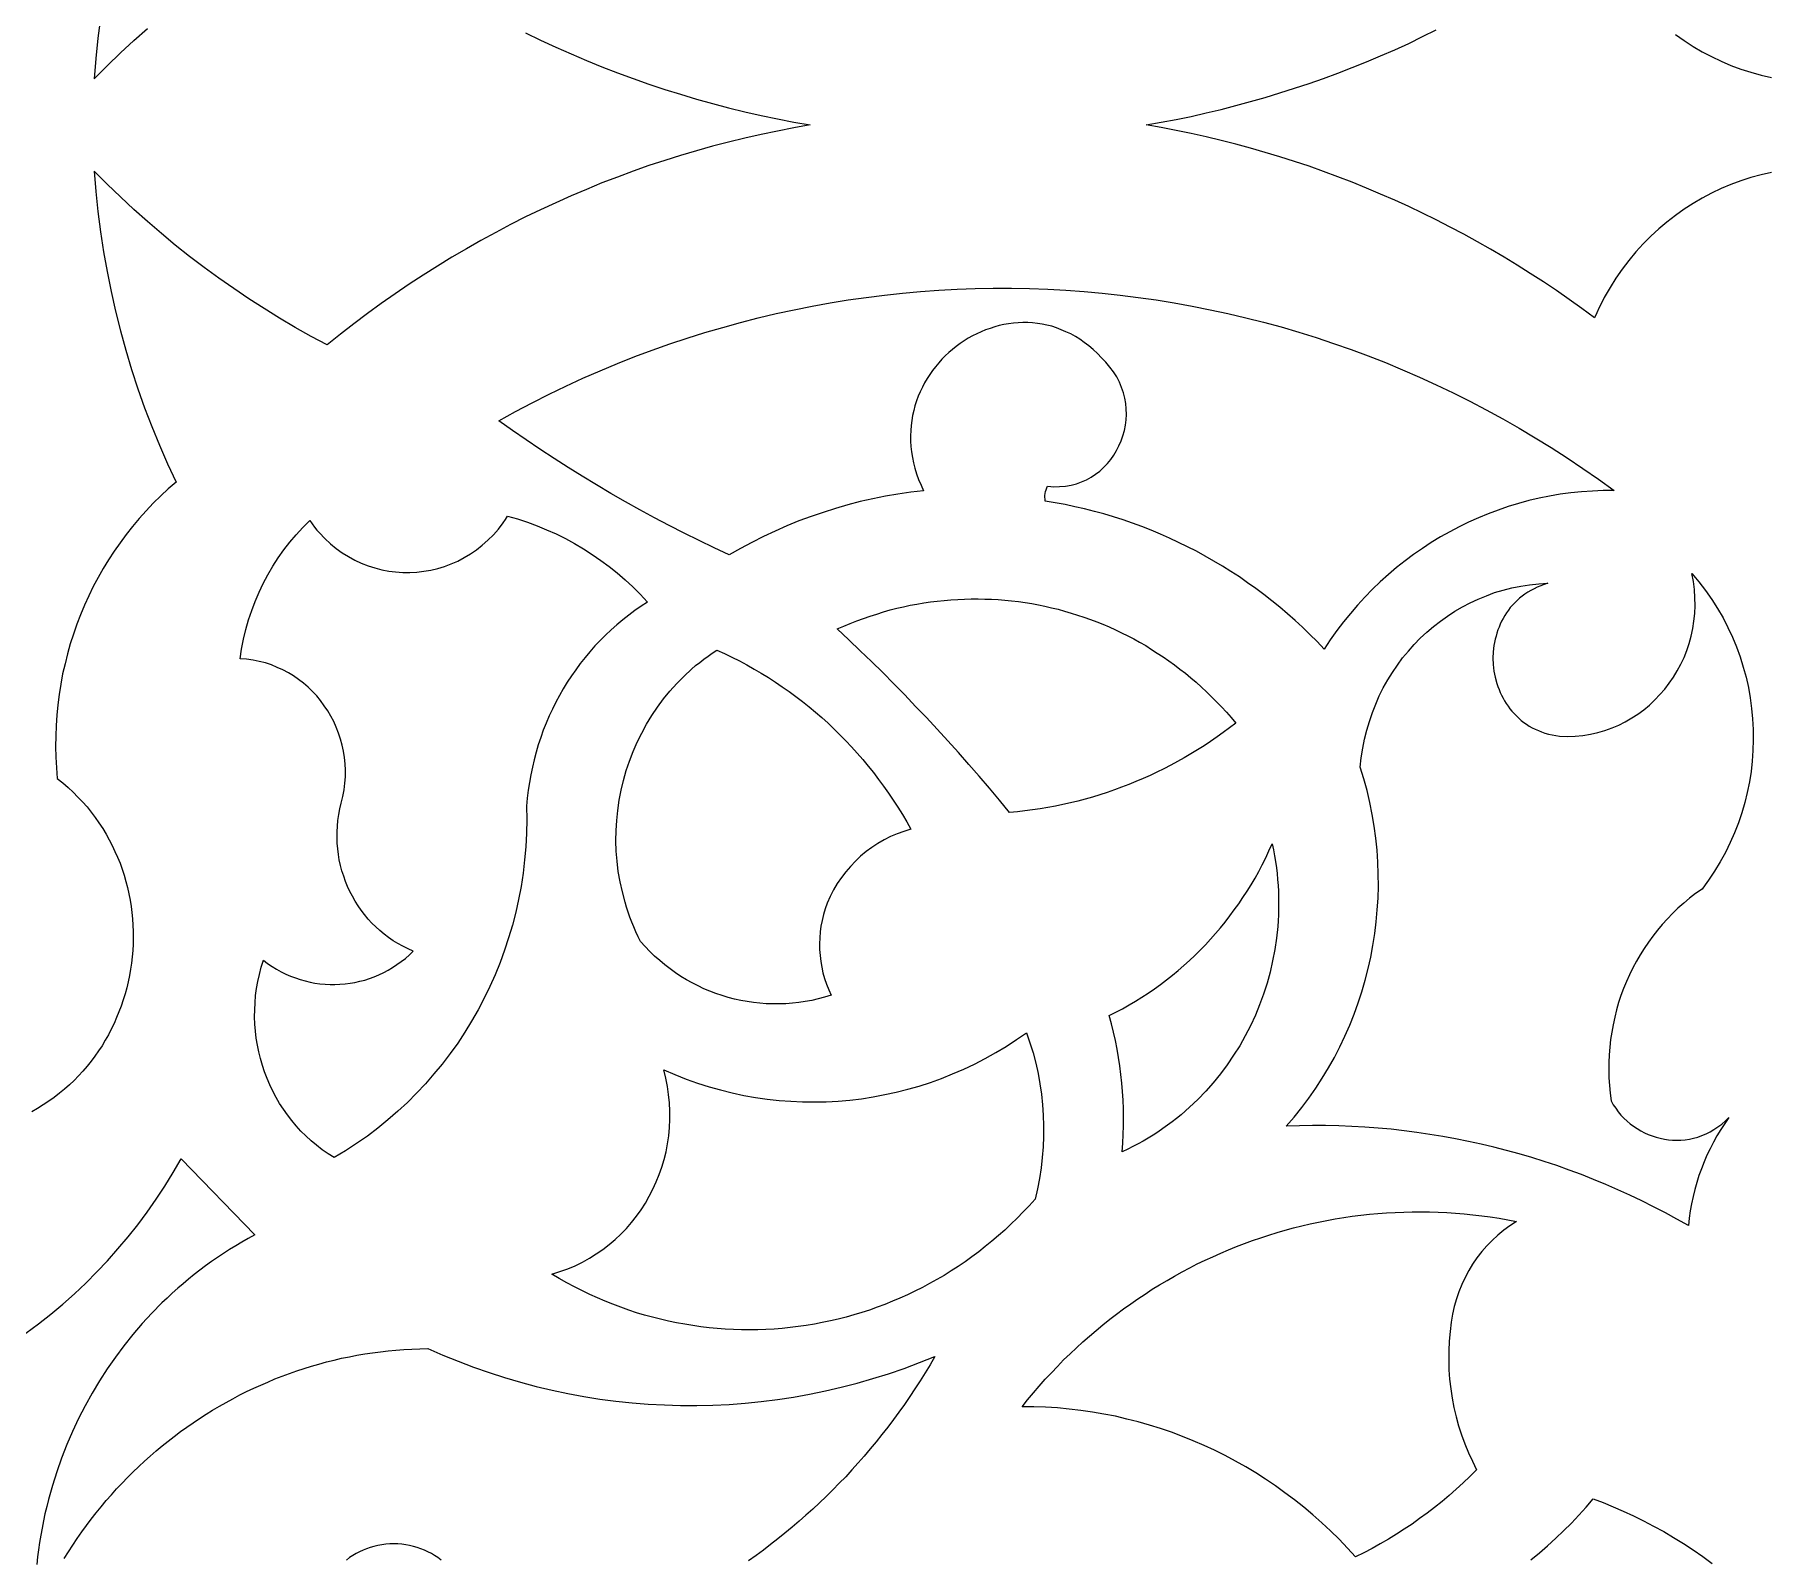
# Model space of a CAD drawing. Extents: x 1908 to 2928, y -299 to 721.
# Drawn here: x 2306.1 to 2408.9, y 126.2 to 216.8 of the extents above; entities that cross this region are included whole.
import ezdxf

# ---------------------------------------------------------------- set-up
doc = ezdxf.new("R2010")
doc.units = 0
doc.layers.add('BITMAP_LAYER', color=18, linetype='CONTINUOUS')

msp = doc.modelspace()

# ---------------------------------------------------------------- linework, layer by layer
at = {"layer": 'BITMAP_LAYER'}
for points in [[(2310, 217.77), (2309.85, 216.57), (2309.73, 215.37), (2309.63, 214.17), (2310.4, 214.94), (2311.18, 215.7), (2311.98, 216.44), (2312.79, 217.16)], [(2409.36, 208.6), (2408.74, 208.46), (2408.13, 208.29), (2407.54, 208.1), (2406.95, 207.88), (2406.37, 207.64), (2405.8, 207.37), (2405.24, 207.07), (2404.7, 206.75), (2404.16, 206.41), (2403.65, 206.04), (2403.14, 205.65), (2402.66, 205.24), (2402.19, 204.8), (2401.73, 204.35), (2401.3, 203.87), (2400.88, 203.37), (2400.49, 202.85), (2400.11, 202.31), (2399.76, 201.75), (2399.42, 201.17), (2399.27, 200.87), (2399.11, 200.57), (2398.97, 200.26), (2398.83, 199.95), (2398.08, 200.5), (2397.33, 201.04), (2396.57, 201.57), (2395.8, 202.09), (2395.02, 202.59), (2394.24, 203.08), (2393.46, 203.56), (2392.66, 204.03), (2391.87, 204.48), (2391.06, 204.92), (2390.25, 205.35), (2389.43, 205.77), (2388.61, 206.18), (2387.79, 206.57), (2386.96, 206.95), (2386.12, 207.31), (2385.28, 207.67), (2384.43, 208.01), (2383.58, 208.34), (2382.73, 208.65), (2381.87, 208.96), (2381, 209.25), (2380.13, 209.52), (2379.26, 209.79), (2378.39, 210.04), (2377.51, 210.27), (2376.63, 210.5), (2375.74, 210.71), (2374.85, 210.91), (2373.96, 211.09), (2373.07, 211.26), (2372.17, 211.42), (2373.07, 211.58), (2373.96, 211.75), (2374.85, 211.93), (2375.74, 212.13), (2376.63, 212.34), (2377.51, 212.57), (2378.39, 212.81), (2379.26, 213.06), (2380.13, 213.32), (2381, 213.6), (2381.87, 213.89), (2382.73, 214.19), (2383.58, 214.5), (2384.43, 214.83), (2385.28, 215.17), (2386.12, 215.53), (2386.96, 215.89), (2387.79, 216.27), (2388.61, 216.67), (2389.43, 217.07)], [(2335.27, 216.9), (2336.17, 216.46), (2337.07, 216.04), (2337.98, 215.64), (2338.9, 215.25), (2339.81, 214.88), (2340.74, 214.52), (2341.67, 214.18), (2342.61, 213.85), (2343.55, 213.53), (2344.49, 213.24), (2345.44, 212.96), (2346.4, 212.69), (2347.35, 212.44), (2348.32, 212.2), (2349.28, 211.98), (2350.25, 211.78), (2351.23, 211.59), (2352.2, 211.42), (2351.23, 211.25), (2350.25, 211.06), (2349.28, 210.86), (2348.32, 210.64), (2347.35, 210.4), (2346.4, 210.15), (2345.44, 209.89), (2344.49, 209.61), (2343.55, 209.31), (2342.61, 209), (2341.67, 208.67), (2340.74, 208.32), (2339.81, 207.97), (2338.9, 207.59), (2337.98, 207.2), (2337.07, 206.8), (2336.17, 206.38), (2335.27, 205.95), (2334.38, 205.5), (2333.5, 205.03), (2332.62, 204.56), (2331.76, 204.06), (2330.89, 203.56), (2330.04, 203.03), (2329.19, 202.5), (2328.35, 201.95), (2327.52, 201.38), (2326.69, 200.8), (2325.88, 200.21), (2325.07, 199.6), (2324.27, 198.98), (2323.48, 198.34), (2322.52, 198.85), (2321.58, 199.38), (2320.65, 199.93), (2319.73, 200.5), (2318.82, 201.08), (2317.92, 201.69), (2317.04, 202.31), (2316.16, 202.95), (2315.3, 203.6), (2314.45, 204.28), (2313.62, 204.97), (2312.79, 205.68), (2311.98, 206.4), (2311.18, 207.14), (2310.4, 207.9), (2309.63, 208.68), (2309.73, 207.47), (2309.85, 206.27), (2310, 205.07), (2310.18, 203.88), (2310.39, 202.7), (2310.63, 201.52), (2310.89, 200.35), (2311.18, 199.18), (2311.5, 198.03), (2311.85, 196.88), (2312.22, 195.74), (2312.62, 194.61), (2313.05, 193.49), (2313.51, 192.38), (2313.99, 191.28), (2314.5, 190.19), (2314.03, 189.79), (2313.58, 189.37), (2313.14, 188.93), (2312.71, 188.49), (2312.3, 188.03), (2311.91, 187.56), (2311.53, 187.08), (2311.16, 186.59), (2310.81, 186.09), (2310.48, 185.58), (2310.16, 185.05), (2309.86, 184.52), (2309.57, 183.98), (2309.3, 183.43), (2309.05, 182.88), (2308.81, 182.31), (2308.59, 181.74), (2308.39, 181.16), (2308.2, 180.58), (2308.04, 179.99), (2307.89, 179.39), (2307.75, 178.79), (2307.64, 178.18), (2307.54, 177.57), (2307.46, 176.96), (2307.4, 176.34), (2307.36, 175.72), (2307.34, 175.09), (2307.33, 174.47), (2307.35, 173.84), (2307.38, 173.21), (2307.43, 172.58), (2307.76, 172.31), (2308.07, 172.04), (2308.37, 171.76), (2308.66, 171.47), (2308.94, 171.18), (2309.2, 170.88), (2309.45, 170.57), (2309.69, 170.25), (2309.91, 169.93), (2310.13, 169.6), (2310.33, 169.27), (2310.52, 168.93), (2310.7, 168.59), (2310.86, 168.24), (2311.02, 167.89), (2311.16, 167.54), (2311.29, 167.18), (2311.41, 166.82), (2311.51, 166.45), (2311.61, 166.09), (2311.69, 165.72), (2311.76, 165.35), (2311.82, 164.97), (2311.87, 164.6), (2311.91, 164.23), (2311.93, 163.85), (2311.95, 163.47), (2311.95, 163.1), (2311.94, 162.72), (2311.92, 162.35), (2311.89, 161.97), (2311.84, 161.6), (2311.79, 161.23), (2311.72, 160.86), (2311.65, 160.49), (2311.56, 160.13), (2311.46, 159.77), (2311.35, 159.41), (2311.23, 159.05), (2311.1, 158.7), (2310.96, 158.36), (2310.81, 158.01), (2310.64, 157.68), (2310.47, 157.34), (2310.28, 157.02), (2310.09, 156.69), (2309.88, 156.38), (2309.67, 156.07), (2309.44, 155.77), (2309.2, 155.47), (2308.95, 155.18), (2308.7, 154.9), (2308.43, 154.63), (2308.15, 154.36), (2307.86, 154.11), (2307.56, 153.86), (2307.25, 153.62), (2306.93, 153.39), (2306.6, 153.17), (2306.26, 152.96), (2305.91, 152.76)], [(2403.65, 216.8), (2404.16, 216.43), (2404.7, 216.09), (2405.24, 215.77), (2405.8, 215.48), (2406.37, 215.21), (2406.95, 214.96), (2407.54, 214.74), (2408.13, 214.55), (2408.74, 214.38), (2409.36, 214.24)], [(2305.57, 139.61), (2306.32, 140.16), (2307.05, 140.74), (2307.76, 141.33), (2308.45, 141.94), (2309.13, 142.58), (2309.79, 143.24), (2310.42, 143.91), (2311.04, 144.61), (2311.64, 145.32), (2312.22, 146.05), (2312.78, 146.8), (2313.32, 147.57), (2313.83, 148.35), (2314.33, 149.15), (2314.8, 149.97), (2319.17, 145.44), (2318.79, 145.23), (2318.41, 145.02), (2318.04, 144.8), (2317.67, 144.57), (2317.31, 144.34), (2316.95, 144.1), (2316.6, 143.86), (2316.25, 143.61), (2315.91, 143.35), (2315.57, 143.09), (2315.24, 142.82), (2314.91, 142.54), (2314.59, 142.27), (2314.27, 141.98), (2313.96, 141.69), (2313.65, 141.4), (2313.06, 140.79), (2312.48, 140.17), (2311.93, 139.52), (2311.39, 138.86), (2310.89, 138.18), (2310.4, 137.48), (2309.94, 136.77), (2309.5, 136.04), (2309.09, 135.29), (2308.7, 134.54), (2308.33, 133.76), (2308, 132.98), (2307.68, 132.18), (2307.4, 131.37), (2307.14, 130.55), (2306.91, 129.72), (2306.8, 129.3), (2306.7, 128.87), (2306.61, 128.45), (2306.53, 128.02), (2306.45, 127.6), (2306.38, 127.17), (2306.31, 126.73), (2306.26, 126.3), (2306.21, 125.86)], [(2307.84, 126.2), (2308.1, 126.61), (2308.35, 127.01), (2308.62, 127.4), (2308.89, 127.79), (2309.17, 128.17), (2309.45, 128.55), (2309.74, 128.92), (2310.04, 129.29), (2310.34, 129.65), (2310.65, 130), (2310.96, 130.35), (2311.28, 130.69), (2311.6, 131.02), (2311.93, 131.35), (2312.27, 131.68), (2312.61, 131.99), (2312.95, 132.3), (2313.31, 132.6), (2313.66, 132.9), (2314.02, 133.19), (2314.39, 133.47), (2314.76, 133.75), (2315.13, 134.02), (2315.51, 134.28), (2315.89, 134.54), (2316.28, 134.79), (2316.67, 135.03), (2317.07, 135.27), (2317.47, 135.49), (2317.87, 135.71), (2318.28, 135.93), (2318.69, 136.13), (2319.11, 136.33), (2319.53, 136.52), (2319.95, 136.7), (2320.37, 136.88), (2320.8, 137.05), (2321.23, 137.21), (2321.67, 137.36), (2322.11, 137.5), (2322.55, 137.64), (2322.99, 137.77), (2323.44, 137.89), (2323.89, 138), (2324.34, 138.11), (2324.8, 138.2), (2325.25, 138.29), (2325.71, 138.37), (2326.17, 138.44), (2326.64, 138.5), (2327.1, 138.55), (2327.57, 138.6), (2328.04, 138.64), (2328.51, 138.66), (2328.98, 138.68), (2329.46, 138.69), (2330.36, 138.3), (2331.27, 137.93), (2332.18, 137.58), (2333.11, 137.26), (2334.03, 136.96), (2334.97, 136.69), (2335.91, 136.44), (2336.85, 136.22), (2337.79, 136.02), (2338.74, 135.84), (2339.7, 135.69), (2340.65, 135.57), (2341.61, 135.46), (2342.57, 135.39), (2343.53, 135.34), (2344.49, 135.31), (2345.45, 135.31), (2346.41, 135.33), (2347.38, 135.37), (2348.34, 135.44), (2349.29, 135.54), (2350.25, 135.66), (2351.21, 135.8), (2352.16, 135.97), (2353.11, 136.17), (2354.05, 136.39), (2354.99, 136.63), (2355.93, 136.9), (2356.86, 137.19), (2357.79, 137.51), (2358.7, 137.85), (2359.62, 138.21), (2359.33, 137.73), (2359.04, 137.24), (2358.74, 136.77), (2358.43, 136.3), (2358.12, 135.83), (2357.8, 135.37), (2357.48, 134.91), (2357.15, 134.47), (2356.81, 134.02), (2356.47, 133.58), (2356.13, 133.15), (2355.77, 132.72), (2355.41, 132.3), (2355.05, 131.89), (2354.68, 131.48), (2354.31, 131.07), (2353.93, 130.68), (2353.54, 130.29), (2353.15, 129.9), (2352.75, 129.52), (2352.35, 129.15), (2351.95, 128.78), (2351.54, 128.42), (2351.12, 128.07), (2350.7, 127.72), (2350.28, 127.38), (2349.85, 127.04), (2349.42, 126.71), (2348.98, 126.39), (2348.54, 126.08)], [(2395.06, 126.14), (2395.56, 126.55), (2396.05, 126.97), (2396.53, 127.41), (2397, 127.85), (2397.46, 128.31), (2397.9, 128.78), (2398.34, 129.27), (2398.76, 129.76), (2399.36, 129.54), (2399.95, 129.29), (2400.55, 129.03), (2401.15, 128.75), (2401.76, 128.45), (2402.35, 128.14), (2402.95, 127.81), (2403.54, 127.46), (2404.13, 127.1), (2404.7, 126.72), (2405.27, 126.33), (2405.83, 125.92)], [(2330.25, 126.12), (2330.06, 126.26), (2329.87, 126.38), (2329.68, 126.5), (2329.47, 126.61), (2329.27, 126.7), (2329.05, 126.79), (2328.83, 126.87), (2328.61, 126.93), (2328.38, 126.99), (2328.15, 127.03), (2327.92, 127.06), (2327.68, 127.08), (2327.44, 127.09), (2327.2, 127.08), (2326.96, 127.06), (2326.72, 127.03), (2326.49, 126.99), (2326.26, 126.93), (2326.04, 126.87), (2325.82, 126.79), (2325.61, 126.7), (2325.4, 126.61), (2325.2, 126.5), (2325, 126.38), (2324.81, 126.26), (2324.63, 126.12)]]:
    msp.add_lwpolyline(points, dxfattribs=at)
for points in [[(2364.17, 201.71), (2365.25, 201.69), (2366.33, 201.65), (2367.41, 201.59), (2368.49, 201.52), (2369.56, 201.42), (2370.64, 201.31), (2371.71, 201.17), (2372.78, 201.02), (2373.85, 200.85), (2374.92, 200.65), (2375.98, 200.44), (2377.04, 200.21), (2378.1, 199.96), (2379.15, 199.69), (2380.2, 199.41), (2381.25, 199.1), (2382.29, 198.78), (2383.32, 198.43), (2384.36, 198.07), (2385.38, 197.69), (2386.4, 197.29), (2387.42, 196.87), (2388.43, 196.43), (2389.43, 195.97), (2390.43, 195.49), (2391.42, 195), (2392.4, 194.48), (2393.38, 193.95), (2394.35, 193.4), (2395.31, 192.83), (2396.26, 192.24), (2397.21, 191.63), (2398.15, 191), (2399.08, 190.36), (2400, 189.69), (2399.35, 189.69), (2398.71, 189.66), (2398.06, 189.62), (2397.43, 189.55), (2396.8, 189.47), (2396.17, 189.36), (2395.54, 189.23), (2394.93, 189.09), (2394.31, 188.92), (2393.71, 188.74), (2393.11, 188.53), (2392.52, 188.31), (2391.93, 188.07), (2391.35, 187.81), (2390.79, 187.54), (2390.23, 187.24), (2389.67, 186.93), (2389.13, 186.6), (2388.6, 186.25), (2388.08, 185.89), (2387.57, 185.51), (2387.07, 185.11), (2386.58, 184.7), (2386.1, 184.27), (2385.63, 183.82), (2385.18, 183.36), (2384.74, 182.88), (2384.32, 182.39), (2383.91, 181.88), (2383.51, 181.36), (2383.12, 180.82), (2382.76, 180.27), (2382.34, 180.71), (2381.91, 181.14), (2381.47, 181.56), (2381.03, 181.97), (2380.58, 182.37), (2380.12, 182.76), (2379.65, 183.14), (2379.18, 183.51), (2378.7, 183.86), (2378.21, 184.21), (2377.72, 184.55), (2377.22, 184.88), (2376.72, 185.19), (2376.21, 185.5), (2375.69, 185.79), (2375.17, 186.08), (2374.64, 186.35), (2374.11, 186.61), (2373.57, 186.86), (2373.03, 187.1), (2372.48, 187.33), (2371.93, 187.55), (2371.37, 187.75), (2370.81, 187.94), (2370.24, 188.13), (2369.67, 188.3), (2369.1, 188.45), (2368.52, 188.6), (2367.94, 188.73), (2367.36, 188.85), (2366.77, 188.96), (2366.18, 189.06), (2366.17, 189.17), (2366.16, 189.29), (2366.16, 189.4), (2366.17, 189.51), (2366.2, 189.63), (2366.23, 189.73), (2366.27, 189.84), (2366.32, 189.94), (2366.5, 189.92), (2366.68, 189.91), (2367.03, 189.92), (2367.38, 189.95), (2367.71, 190), (2368.03, 190.09), (2368.33, 190.2), (2368.63, 190.33), (2368.91, 190.48), (2369.17, 190.66), (2369.42, 190.85), (2369.66, 191.07), (2369.87, 191.3), (2370.07, 191.54), (2370.26, 191.8), (2370.42, 192.07), (2370.56, 192.35), (2370.69, 192.65), (2370.8, 192.95), (2370.88, 193.26), (2370.94, 193.57), (2370.98, 193.89), (2371, 194.21), (2370.99, 194.54), (2370.96, 194.86), (2370.91, 195.18), (2370.83, 195.5), (2370.72, 195.82), (2370.59, 196.13), (2370.43, 196.44), (2370.24, 196.74), (2370.02, 197.03), (2369.77, 197.31), (2369.53, 197.58), (2369.28, 197.83), (2369.03, 198.07), (2368.77, 198.29), (2368.5, 198.49), (2368.24, 198.68), (2367.97, 198.84), (2367.69, 199), (2367.41, 199.13), (2367.13, 199.25), (2366.85, 199.36), (2366.57, 199.45), (2366.28, 199.52), (2366, 199.58), (2365.71, 199.62), (2365.42, 199.65), (2365.14, 199.67), (2364.85, 199.67), (2364.57, 199.66), (2364.28, 199.64), (2364, 199.6), (2363.72, 199.55), (2363.44, 199.49), (2363.17, 199.42), (2362.9, 199.33), (2362.63, 199.24), (2362.36, 199.13), (2362.1, 199.01), (2361.85, 198.88), (2361.6, 198.74), (2361.36, 198.59), (2361.12, 198.43), (2360.89, 198.26), (2360.66, 198.08), (2360.44, 197.89), (2360.23, 197.69), (2360.03, 197.49), (2359.84, 197.27), (2359.65, 197.05), (2359.48, 196.82), (2359.31, 196.58), (2359.15, 196.34), (2359, 196.09), (2358.87, 195.83), (2358.74, 195.56), (2358.63, 195.29), (2358.52, 195.02), (2358.43, 194.73), (2358.36, 194.45), (2358.29, 194.15), (2358.24, 193.86), (2358.2, 193.56), (2358.18, 193.25), (2358.17, 192.94), (2358.17, 192.63), (2358.19, 192.31), (2358.23, 191.99), (2358.28, 191.66), (2358.35, 191.34), (2358.43, 191.01), (2358.53, 190.68), (2358.65, 190.35), (2358.79, 190.01), (2358.94, 189.68), (2358.18, 189.59), (2357.42, 189.48), (2356.67, 189.35), (2355.92, 189.2), (2355.18, 189.03), (2354.43, 188.84), (2353.7, 188.62), (2352.97, 188.39), (2352.25, 188.14), (2351.53, 187.88), (2350.82, 187.59), (2350.12, 187.28), (2349.42, 186.95), (2348.73, 186.61), (2348.05, 186.24), (2347.38, 185.86), (2346.49, 186.28), (2345.59, 186.71), (2344.71, 187.15), (2343.82, 187.61), (2342.95, 188.07), (2342.08, 188.54), (2341.21, 189.02), (2340.35, 189.52), (2339.5, 190.02), (2338.65, 190.54), (2337.8, 191.06), (2336.97, 191.6), (2336.13, 192.14), (2335.31, 192.7), (2334.49, 193.26), (2333.68, 193.84), (2334.67, 194.38), (2335.66, 194.91), (2336.67, 195.41), (2337.68, 195.9), (2338.69, 196.37), (2339.71, 196.81), (2340.74, 197.24), (2341.77, 197.65), (2342.81, 198.04), (2343.85, 198.4), (2344.89, 198.75), (2345.94, 199.08), (2347, 199.39), (2348.05, 199.68), (2349.11, 199.95), (2350.18, 200.21), (2351.24, 200.44), (2352.31, 200.65), (2353.38, 200.84), (2354.46, 201.02), (2355.53, 201.17), (2356.61, 201.31), (2357.69, 201.42), (2358.76, 201.52), (2359.84, 201.6), (2360.93, 201.65), (2362.01, 201.69), (2363.09, 201.71)], [(2334.8, 188), (2335.39, 187.81), (2335.97, 187.59), (2336.53, 187.36), (2337.1, 187.11), (2337.65, 186.83), (2338.19, 186.54), (2338.72, 186.22), (2339.24, 185.89), (2339.75, 185.54), (2340.24, 185.17), (2340.73, 184.79), (2341.2, 184.38), (2341.66, 183.96), (2342.1, 183.52), (2342.53, 183.06), (2342.15, 182.81), (2341.77, 182.55), (2341.41, 182.28), (2341.05, 182), (2340.7, 181.71), (2340.36, 181.41), (2340.03, 181.1), (2339.71, 180.78), (2339.4, 180.45), (2339.1, 180.11), (2338.81, 179.76), (2338.53, 179.4), (2338.26, 179.04), (2338, 178.67), (2337.75, 178.29), (2337.52, 177.9), (2337.29, 177.51), (2337.08, 177.11), (2336.87, 176.7), (2336.68, 176.29), (2336.5, 175.87), (2336.33, 175.44), (2336.18, 175.01), (2336.03, 174.58), (2335.9, 174.14), (2335.78, 173.69), (2335.68, 173.24), (2335.58, 172.79), (2335.5, 172.33), (2335.43, 171.87), (2335.38, 171.4), (2335.34, 170.93), (2335.35, 170.13), (2335.34, 169.32), (2335.29, 168.52), (2335.22, 167.73), (2335.13, 166.94), (2335.01, 166.16), (2334.86, 165.38), (2334.69, 164.62), (2334.49, 163.86), (2334.27, 163.11), (2334.03, 162.37), (2333.76, 161.63), (2333.46, 160.91), (2333.15, 160.21), (2332.81, 159.51), (2332.45, 158.82), (2332.07, 158.15), (2331.66, 157.49), (2331.24, 156.85), (2330.79, 156.22), (2330.32, 155.6), (2329.83, 155.01), (2329.32, 154.43), (2328.79, 153.86), (2328.25, 153.32), (2327.68, 152.79), (2327.09, 152.28), (2326.49, 151.79), (2325.87, 151.32), (2325.23, 150.87), (2324.57, 150.45), (2323.89, 150.04), (2323.53, 150.27), (2323.18, 150.51), (2322.84, 150.77), (2322.52, 151.04), (2322.21, 151.33), (2321.92, 151.62), (2321.64, 151.93), (2321.37, 152.25), (2321.11, 152.58), (2320.88, 152.91), (2320.65, 153.26), (2320.44, 153.62), (2320.25, 153.99), (2320.07, 154.36), (2319.91, 154.74), (2319.76, 155.13), (2319.63, 155.52), (2319.51, 155.92), (2319.41, 156.32), (2319.33, 156.73), (2319.26, 157.14), (2319.21, 157.56), (2319.18, 157.98), (2319.16, 158.4), (2319.17, 158.82), (2319.19, 159.24), (2319.22, 159.67), (2319.28, 160.09), (2319.35, 160.51), (2319.45, 160.93), (2319.56, 161.35), (2319.69, 161.77), (2319.94, 161.58), (2320.21, 161.4), (2320.47, 161.24), (2320.75, 161.09), (2321.02, 160.95), (2321.3, 160.83), (2321.59, 160.72), (2321.88, 160.62), (2322.17, 160.54), (2322.46, 160.47), (2322.75, 160.41), (2323.05, 160.37), (2323.35, 160.34), (2323.65, 160.33), (2323.94, 160.33), (2324.24, 160.34), (2324.54, 160.36), (2324.84, 160.4), (2325.13, 160.45), (2325.42, 160.52), (2325.71, 160.59), (2326, 160.68), (2326.28, 160.79), (2326.56, 160.91), (2326.84, 161.04), (2327.11, 161.18), (2327.37, 161.34), (2327.63, 161.51), (2327.88, 161.69), (2328.13, 161.88), (2328.37, 162.09), (2328.6, 162.31), (2328.29, 162.45), (2327.98, 162.6), (2327.69, 162.76), (2327.4, 162.93), (2327.13, 163.12), (2326.86, 163.32), (2326.61, 163.53), (2326.37, 163.75), (2326.13, 163.98), (2325.91, 164.22), (2325.7, 164.48), (2325.5, 164.74), (2325.32, 165), (2325.14, 165.28), (2324.98, 165.57), (2324.83, 165.86), (2324.69, 166.16), (2324.57, 166.46), (2324.46, 166.77), (2324.36, 167.09), (2324.27, 167.41), (2324.2, 167.73), (2324.15, 168.06), (2324.11, 168.39), (2324.08, 168.73), (2324.07, 169.06), (2324.07, 169.4), (2324.09, 169.74), (2324.12, 170.08), (2324.17, 170.43), (2324.24, 170.77), (2324.32, 171.11), (2324.42, 171.5), (2324.49, 171.9), (2324.53, 172.29), (2324.56, 172.68), (2324.56, 173.06), (2324.54, 173.44), (2324.51, 173.82), (2324.45, 174.19), (2324.37, 174.56), (2324.27, 174.92), (2324.15, 175.27), (2324.02, 175.62), (2323.87, 175.96), (2323.7, 176.28), (2323.51, 176.6), (2323.31, 176.9), (2323.09, 177.2), (2322.86, 177.48), (2322.61, 177.74), (2322.35, 178), (2322.07, 178.24), (2321.78, 178.46), (2321.48, 178.67), (2321.17, 178.86), (2320.85, 179.03), (2320.51, 179.18), (2320.16, 179.32), (2319.81, 179.44), (2319.44, 179.53), (2319.07, 179.6), (2318.69, 179.66), (2318.3, 179.68), (2318.39, 180.27), (2318.5, 180.86), (2318.64, 181.43), (2318.8, 182), (2318.99, 182.55), (2319.2, 183.1), (2319.43, 183.64), (2319.68, 184.17), (2319.95, 184.68), (2320.25, 185.19), (2320.56, 185.68), (2320.9, 186.16), (2321.25, 186.62), (2321.63, 187.06), (2322.03, 187.49), (2322.44, 187.91), (2322.58, 187.71), (2322.72, 187.52), (2322.87, 187.34), (2323.02, 187.17), (2323.34, 186.83), (2323.67, 186.53), (2324.02, 186.24), (2324.37, 185.99), (2324.74, 185.76), (2325.12, 185.55), (2325.51, 185.37), (2325.91, 185.22), (2326.31, 185.09), (2326.72, 184.98), (2327.14, 184.9), (2327.55, 184.85), (2327.97, 184.82), (2328.39, 184.82), (2328.81, 184.84), (2329.23, 184.89), (2329.64, 184.96), (2330.05, 185.06), (2330.46, 185.18), (2330.85, 185.33), (2331.24, 185.5), (2331.63, 185.7), (2332, 185.92), (2332.36, 186.17), (2332.7, 186.44), (2333.04, 186.73), (2333.36, 187.06), (2333.66, 187.4), (2333.94, 187.77), (2334.08, 187.97), (2334.21, 188.17)], [(2404.84, 184.51), (2405.05, 184.26), (2405.44, 183.74), (2405.81, 183.21), (2406.16, 182.67), (2406.48, 182.12), (2406.77, 181.55), (2407.04, 180.98), (2407.28, 180.39), (2407.5, 179.8), (2407.68, 179.2), (2407.85, 178.59), (2407.99, 177.98), (2408.1, 177.36), (2408.18, 176.74), (2408.24, 176.12), (2408.27, 175.49), (2408.28, 174.87), (2408.26, 174.24), (2408.22, 173.61), (2408.15, 172.99), (2408.05, 172.37), (2407.92, 171.75), (2407.77, 171.14), (2407.6, 170.53), (2407.39, 169.93), (2407.16, 169.34), (2406.91, 168.76), (2406.62, 168.18), (2406.31, 167.62), (2405.98, 167.07), (2405.62, 166.53), (2405.42, 166.26), (2405.23, 166), (2404.85, 165.73), (2404.49, 165.46), (2404.14, 165.17), (2403.8, 164.87), (2403.48, 164.55), (2403.17, 164.23), (2402.86, 163.9), (2402.58, 163.56), (2402.3, 163.2), (2402.04, 162.84), (2401.79, 162.47), (2401.55, 162.09), (2401.33, 161.71), (2401.11, 161.31), (2400.92, 160.91), (2400.74, 160.5), (2400.57, 160.09), (2400.41, 159.67), (2400.27, 159.25), (2400.15, 158.82), (2400.04, 158.38), (2399.94, 157.94), (2399.86, 157.5), (2399.79, 157.05), (2399.74, 156.6), (2399.7, 156.15), (2399.68, 155.7), (2399.68, 155.24), (2399.69, 154.78), (2399.72, 154.32), (2399.76, 153.87), (2399.82, 153.41), (2399.95, 153.18), (2400.1, 152.97), (2400.25, 152.76), (2400.41, 152.57), (2400.59, 152.39), (2400.77, 152.21), (2400.96, 152.05), (2401.16, 151.9), (2401.37, 151.76), (2401.59, 151.63), (2401.81, 151.52), (2402.03, 151.42), (2402.27, 151.33), (2402.5, 151.25), (2402.74, 151.19), (2402.99, 151.14), (2403.23, 151.1), (2403.48, 151.08), (2403.73, 151.07), (2403.98, 151.08), (2404.23, 151.1), (2404.48, 151.14), (2404.73, 151.19), (2404.98, 151.26), (2405.22, 151.35), (2405.47, 151.45), (2405.71, 151.57), (2405.94, 151.7), (2406.17, 151.86), (2406.4, 152.03), (2406.62, 152.22), (2406.83, 152.42), (2406.58, 152.07), (2406.34, 151.71), (2406.12, 151.34), (2405.91, 150.96), (2405.71, 150.57), (2405.52, 150.18), (2405.35, 149.79), (2405.19, 149.38), (2405.05, 148.97), (2404.92, 148.56), (2404.8, 148.14), (2404.7, 147.72), (2404.61, 147.3), (2404.53, 146.87), (2404.47, 146.43), (2404.43, 146), (2403.74, 146.38), (2403.05, 146.76), (2402.35, 147.12), (2401.65, 147.47), (2400.94, 147.81), (2400.22, 148.13), (2399.51, 148.44), (2398.78, 148.74), (2398.06, 149.03), (2397.33, 149.3), (2396.59, 149.56), (2395.85, 149.8), (2395.11, 150.04), (2394.36, 150.26), (2393.61, 150.46), (2392.86, 150.65), (2392.1, 150.83), (2391.35, 151), (2390.58, 151.15), (2389.82, 151.29), (2389.05, 151.42), (2388.28, 151.53), (2387.51, 151.63), (2386.74, 151.72), (2385.97, 151.79), (2385.19, 151.85), (2384.41, 151.89), (2383.63, 151.92), (2382.85, 151.94), (2382.07, 151.94), (2381.29, 151.93), (2380.51, 151.9), (2380.98, 152.45), (2381.43, 153.01), (2381.86, 153.58), (2382.27, 154.17), (2382.65, 154.77), (2383.02, 155.38), (2383.37, 155.99), (2383.69, 156.62), (2384, 157.26), (2384.28, 157.91), (2384.54, 158.57), (2384.78, 159.23), (2385, 159.9), (2385.2, 160.58), (2385.38, 161.27), (2385.53, 161.95), (2385.66, 162.65), (2385.77, 163.35), (2385.86, 164.05), (2385.92, 164.76), (2385.97, 165.46), (2385.99, 166.17), (2385.98, 166.89), (2385.96, 167.6), (2385.91, 168.31), (2385.84, 169.02), (2385.74, 169.73), (2385.62, 170.44), (2385.48, 171.15), (2385.31, 171.85), (2385.13, 172.56), (2384.91, 173.25), (2384.97, 173.81), (2385.06, 174.37), (2385.17, 174.91), (2385.3, 175.45), (2385.45, 175.97), (2385.63, 176.49), (2385.83, 176.99), (2386.04, 177.48), (2386.28, 177.96), (2386.54, 178.43), (2386.82, 178.88), (2387.12, 179.31), (2387.43, 179.74), (2387.77, 180.14), (2388.12, 180.54), (2388.48, 180.91), (2388.86, 181.27), (2389.26, 181.61), (2389.67, 181.93), (2390.09, 182.23), (2390.53, 182.51), (2390.98, 182.78), (2391.45, 183.02), (2391.92, 183.24), (2392.41, 183.44), (2392.9, 183.62), (2393.41, 183.77), (2393.92, 183.9), (2394.45, 184.01), (2394.98, 184.09), (2395.52, 184.15), (2396.06, 184.18), (2395.84, 184.11), (2395.64, 184.03), (2395.43, 183.95), (2395.24, 183.85), (2395.05, 183.75), (2394.88, 183.65), (2394.7, 183.53), (2394.54, 183.41), (2394.38, 183.29), (2394.24, 183.15), (2394.09, 183.02), (2393.96, 182.87), (2393.83, 182.73), (2393.72, 182.57), (2393.6, 182.42), (2393.5, 182.26), (2393.4, 182.09), (2393.31, 181.92), (2393.23, 181.75), (2393.16, 181.57), (2393.09, 181.4), (2393.03, 181.22), (2392.98, 181.03), (2392.93, 180.85), (2392.89, 180.66), (2392.86, 180.48), (2392.82, 180.1), (2392.8, 179.72), (2392.82, 179.34), (2392.86, 178.96), (2392.93, 178.59), (2393.03, 178.22), (2393.09, 178.04), (2393.16, 177.87), (2393.23, 177.69), (2393.31, 177.52), (2393.4, 177.35), (2393.49, 177.19), (2393.59, 177.03), (2393.7, 176.87), (2393.81, 176.72), (2393.93, 176.57), (2394.06, 176.43), (2394.19, 176.29), (2394.33, 176.16), (2394.48, 176.03), (2394.63, 175.91), (2394.79, 175.8), (2394.96, 175.69), (2395.13, 175.59), (2395.31, 175.5), (2395.5, 175.42), (2395.69, 175.34), (2395.89, 175.27), (2396.1, 175.21), (2396.31, 175.16), (2396.53, 175.12), (2396.75, 175.08), (2397.22, 175.07), (2397.69, 175.09), (2398.14, 175.13), (2398.59, 175.21), (2399.03, 175.3), (2399.46, 175.43), (2399.88, 175.58), (2400.28, 175.75), (2400.67, 175.95), (2401.05, 176.17), (2401.42, 176.4), (2401.77, 176.66), (2402.11, 176.94), (2402.43, 177.24), (2402.73, 177.56), (2403.02, 177.89), (2403.28, 178.23), (2403.53, 178.6), (2403.76, 178.97), (2403.97, 179.36), (2404.16, 179.77), (2404.32, 180.18), (2404.47, 180.6), (2404.59, 181.04), (2404.68, 181.48), (2404.75, 181.93), (2404.8, 182.39), (2404.82, 182.85), (2404.81, 183.32), (2404.78, 183.8), (2404.72, 184.28), (2404.63, 184.76)], [(2362.58, 183.24), (2362.98, 183.23), (2363.38, 183.21), (2363.78, 183.17), (2364.18, 183.13), (2364.58, 183.09), (2364.98, 183.03), (2365.37, 182.97), (2365.77, 182.89), (2366.16, 182.81), (2366.55, 182.72), (2366.94, 182.63), (2367.33, 182.52), (2367.72, 182.41), (2368.1, 182.29), (2368.48, 182.17), (2368.86, 182.03), (2369.24, 181.89), (2369.61, 181.74), (2369.98, 181.58), (2370.35, 181.41), (2370.72, 181.24), (2371.08, 181.06), (2371.44, 180.87), (2371.79, 180.67), (2372.15, 180.47), (2372.5, 180.25), (2372.84, 180.03), (2373.18, 179.81), (2373.52, 179.57), (2373.86, 179.33), (2374.18, 179.08), (2374.51, 178.83), (2374.83, 178.56), (2375.15, 178.29), (2375.46, 178.01), (2375.77, 177.73), (2376.07, 177.43), (2376.37, 177.13), (2376.66, 176.83), (2376.95, 176.51), (2377.23, 176.19), (2377.51, 175.86), (2377.14, 175.58), (2376.76, 175.3), (2376.39, 175.04), (2376.01, 174.77), (2375.62, 174.52), (2375.23, 174.27), (2374.84, 174.03), (2374.44, 173.8), (2374.04, 173.58), (2373.64, 173.36), (2373.23, 173.15), (2372.82, 172.95), (2372.41, 172.75), (2371.99, 172.57), (2371.57, 172.39), (2371.15, 172.21), (2370.72, 172.05), (2370.29, 171.89), (2369.86, 171.75), (2369.43, 171.61), (2368.99, 171.47), (2368.55, 171.35), (2368.11, 171.23), (2367.67, 171.13), (2367.22, 171.03), (2366.78, 170.93), (2366.33, 170.85), (2365.88, 170.77), (2365.42, 170.71), (2364.97, 170.65), (2364.52, 170.6), (2364.06, 170.55), (2363.46, 171.28), (2362.86, 172), (2362.25, 172.71), (2361.63, 173.41), (2361.01, 174.12), (2360.38, 174.81), (2359.75, 175.5), (2359.11, 176.19), (2358.47, 176.86), (2357.82, 177.54), (2357.17, 178.2), (2356.51, 178.87), (2355.84, 179.52), (2355.17, 180.17), (2354.49, 180.82), (2353.81, 181.46), (2354.2, 181.63), (2354.58, 181.79), (2354.97, 181.94), (2355.37, 182.09), (2355.76, 182.23), (2356.16, 182.35), (2356.55, 182.47), (2356.95, 182.59), (2357.35, 182.69), (2357.75, 182.78), (2358.15, 182.87), (2358.55, 182.94), (2358.95, 183.01), (2359.35, 183.07), (2359.76, 183.12), (2360.16, 183.16), (2360.56, 183.2), (2360.97, 183.22), (2361.37, 183.24), (2361.77, 183.25), (2362.18, 183.25)], [(2347.1, 180), (2347.55, 179.78), (2347.99, 179.56), (2348.43, 179.32), (2348.86, 179.08), (2349.29, 178.83), (2349.72, 178.57), (2350.13, 178.3), (2350.54, 178.02), (2350.95, 177.74), (2351.35, 177.44), (2351.74, 177.14), (2352.13, 176.83), (2352.51, 176.51), (2352.89, 176.19), (2353.26, 175.86), (2353.62, 175.51), (2353.97, 175.17), (2354.32, 174.81), (2354.66, 174.45), (2355, 174.08), (2355.33, 173.7), (2355.65, 173.31), (2355.96, 172.92), (2356.27, 172.52), (2356.56, 172.12), (2356.85, 171.71), (2357.14, 171.29), (2357.41, 170.87), (2357.68, 170.44), (2357.94, 170), (2358.19, 169.56), (2357.77, 169.43), (2357.37, 169.29), (2356.98, 169.12), (2356.6, 168.93), (2356.23, 168.71), (2355.87, 168.48), (2355.53, 168.23), (2355.2, 167.96), (2354.89, 167.66), (2354.6, 167.35), (2354.32, 167.03), (2354.06, 166.69), (2353.81, 166.33), (2353.59, 165.95), (2353.39, 165.56), (2353.2, 165.16), (2353.09, 164.83), (2352.99, 164.49), (2352.91, 164.14), (2352.84, 163.8), (2352.8, 163.45), (2352.77, 163.1), (2352.76, 162.75), (2352.76, 162.4), (2352.79, 162.05), (2352.83, 161.7), (2352.89, 161.36), (2352.96, 161.02), (2353.06, 160.68), (2353.17, 160.34), (2353.3, 160.01), (2353.44, 159.69), (2353.06, 159.57), (2352.68, 159.47), (2352.29, 159.38), (2351.91, 159.31), (2351.52, 159.25), (2351.14, 159.21), (2350.75, 159.18), (2350.36, 159.17), (2349.98, 159.17), (2349.59, 159.18), (2349.21, 159.21), (2348.83, 159.25), (2348.45, 159.31), (2348.07, 159.38), (2347.7, 159.46), (2347.33, 159.56), (2346.96, 159.67), (2346.59, 159.8), (2346.23, 159.93), (2345.88, 160.08), (2345.53, 160.25), (2345.19, 160.42), (2344.85, 160.61), (2344.51, 160.81), (2344.19, 161.03), (2343.87, 161.26), (2343.56, 161.5), (2343.25, 161.75), (2342.95, 162.01), (2342.66, 162.29), (2342.38, 162.58), (2342.11, 162.88), (2341.97, 163.17), (2341.84, 163.46), (2341.71, 163.75), (2341.59, 164.04), (2341.48, 164.34), (2341.37, 164.63), (2341.28, 164.93), (2341.19, 165.23), (2341.03, 165.83), (2340.9, 166.43), (2340.79, 167.04), (2340.72, 167.65), (2340.67, 168.26), (2340.65, 168.87), (2340.66, 169.48), (2340.7, 170.08), (2340.76, 170.68), (2340.85, 171.28), (2340.96, 171.88), (2341.1, 172.46), (2341.26, 173.04), (2341.45, 173.61), (2341.67, 174.17), (2341.91, 174.73), (2342.18, 175.27), (2342.47, 175.8), (2342.78, 176.31), (2343.12, 176.81), (2343.48, 177.3), (2343.86, 177.77), (2344.27, 178.22), (2344.7, 178.66), (2345.15, 179.08), (2345.39, 179.28), (2345.63, 179.47), (2345.88, 179.66), (2346.13, 179.85), (2346.38, 180.03), (2346.65, 180.2)], [(2379.75, 168.33), (2379.81, 167.98), (2379.87, 167.63), (2379.92, 167.27), (2379.96, 166.92), (2379.99, 166.57), (2380.02, 166.22), (2380.04, 165.87), (2380.05, 165.52), (2380.05, 165.17), (2380.05, 164.82), (2380.04, 164.47), (2380.02, 164.12), (2380, 163.78), (2379.93, 163.09), (2379.83, 162.41), (2379.7, 161.73), (2379.55, 161.07), (2379.37, 160.41), (2379.16, 159.76), (2378.92, 159.12), (2378.67, 158.5), (2378.38, 157.88), (2378.07, 157.28), (2377.74, 156.69), (2377.38, 156.12), (2377, 155.56), (2376.6, 155.02), (2376.17, 154.49), (2375.73, 153.99), (2375.26, 153.5), (2374.76, 153.03), (2374.25, 152.59), (2373.99, 152.37), (2373.72, 152.16), (2373.44, 151.96), (2373.17, 151.76), (2372.88, 151.56), (2372.59, 151.38), (2372.3, 151.2), (2372, 151.02), (2371.7, 150.85), (2371.39, 150.69), (2371.08, 150.54), (2370.76, 150.39), (2370.8, 150.9), (2370.82, 151.41), (2370.84, 151.92), (2370.84, 152.43), (2370.83, 152.94), (2370.81, 153.45), (2370.78, 153.96), (2370.74, 154.47), (2370.68, 154.98), (2370.62, 155.49), (2370.54, 155.99), (2370.45, 156.49), (2370.35, 156.99), (2370.24, 157.49), (2370.11, 157.99), (2369.98, 158.48), (2370.38, 158.68), (2370.77, 158.89), (2371.16, 159.11), (2371.55, 159.34), (2371.93, 159.58), (2372.3, 159.82), (2372.67, 160.07), (2373.03, 160.33), (2373.39, 160.6), (2373.74, 160.88), (2374.08, 161.16), (2374.42, 161.45), (2374.75, 161.75), (2375.07, 162.06), (2375.39, 162.37), (2375.7, 162.69), (2376, 163.02), (2376.3, 163.35), (2376.59, 163.69), (2376.88, 164.04), (2377.15, 164.4), (2377.42, 164.76), (2377.68, 165.12), (2377.93, 165.49), (2378.18, 165.87), (2378.42, 166.26), (2378.65, 166.65), (2378.87, 167.04), (2379.08, 167.45), (2379.29, 167.85), (2379.48, 168.27), (2379.67, 168.68)], [(2365.27, 156.87), (2365.45, 156.26), (2365.61, 155.65), (2365.75, 155.04), (2365.86, 154.42), (2365.95, 153.8), (2366.02, 153.18), (2366.06, 152.56), (2366.08, 151.93), (2366.08, 151.3), (2366.05, 150.68), (2366, 150.05), (2365.93, 149.43), (2365.84, 148.8), (2365.72, 148.18), (2365.57, 147.57), (2365.23, 147.18), (2364.87, 146.81), (2364.51, 146.44), (2364.14, 146.08), (2363.77, 145.73), (2363.39, 145.4), (2363, 145.07), (2362.61, 144.75), (2362.22, 144.44), (2361.81, 144.14), (2361.41, 143.85), (2361, 143.57), (2360.58, 143.3), (2360.16, 143.04), (2359.73, 142.79), (2359.3, 142.55), (2358.87, 142.32), (2358.43, 142.1), (2357.99, 141.89), (2357.54, 141.69), (2357.09, 141.5), (2356.64, 141.31), (2356.19, 141.14), (2355.73, 140.98), (2355.27, 140.83), (2354.8, 140.69), (2354.34, 140.56), (2353.87, 140.44), (2353.4, 140.33), (2352.92, 140.23), (2352.45, 140.14), (2351.97, 140.06), (2351.49, 140), (2351.01, 139.94), (2350.53, 139.89), (2350.05, 139.85), (2349.57, 139.82), (2349.09, 139.81), (2348.6, 139.8), (2348.12, 139.8), (2347.64, 139.82), (2347.15, 139.84), (2346.67, 139.88), (2346.19, 139.93), (2345.7, 139.98), (2345.22, 140.05), (2344.74, 140.13), (2344.26, 140.22), (2343.78, 140.32), (2343.3, 140.43), (2342.83, 140.55), (2342.35, 140.68), (2341.88, 140.82), (2341.41, 140.98), (2340.94, 141.14), (2340.47, 141.32), (2340.01, 141.5), (2339.55, 141.7), (2339.09, 141.91), (2338.63, 142.13), (2338.18, 142.36), (2337.73, 142.6), (2337.28, 142.85), (2336.84, 143.12), (2337.32, 143.26), (2337.78, 143.43), (2338.22, 143.61), (2338.66, 143.82), (2339.08, 144.06), (2339.48, 144.31), (2339.87, 144.58), (2340.24, 144.87), (2340.6, 145.17), (2340.94, 145.49), (2341.27, 145.83), (2341.58, 146.19), (2341.87, 146.56), (2342.14, 146.94), (2342.4, 147.33), (2342.63, 147.74), (2342.85, 148.16), (2343.04, 148.59), (2343.22, 149.03), (2343.38, 149.48), (2343.51, 149.93), (2343.63, 150.39), (2343.72, 150.86), (2343.79, 151.34), (2343.83, 151.82), (2343.86, 152.31), (2343.86, 152.79), (2343.83, 153.29), (2343.78, 153.78), (2343.71, 154.27), (2343.61, 154.77), (2343.49, 155.26), (2344.15, 154.97), (2344.83, 154.71), (2345.5, 154.47), (2346.19, 154.25), (2346.87, 154.06), (2347.56, 153.89), (2348.26, 153.74), (2348.95, 153.62), (2349.65, 153.52), (2350.35, 153.44), (2351.05, 153.39), (2351.75, 153.36), (2352.45, 153.35), (2353.16, 153.36), (2353.86, 153.4), (2354.55, 153.46), (2355.25, 153.54), (2355.94, 153.65), (2356.63, 153.78), (2357.32, 153.93), (2358, 154.1), (2358.68, 154.29), (2359.35, 154.51), (2360.01, 154.75), (2360.67, 155.01), (2361.33, 155.3), (2361.97, 155.6), (2362.61, 155.93), (2363.24, 156.28), (2363.86, 156.65), (2364.47, 157.05), (2365.07, 157.46)], [(2389.03, 146.81), (2389.54, 146.79), (2390.06, 146.77), (2390.58, 146.74), (2391.09, 146.69), (2391.61, 146.64), (2392.13, 146.58), (2392.64, 146.51), (2393.16, 146.43), (2393.68, 146.34), (2394.19, 146.24), (2393.81, 145.99), (2393.44, 145.72), (2393.08, 145.43), (2392.75, 145.12), (2392.43, 144.79), (2392.13, 144.45), (2391.85, 144.09), (2391.59, 143.71), (2391.36, 143.32), (2391.14, 142.92), (2390.95, 142.5), (2390.77, 142.07), (2390.63, 141.64), (2390.5, 141.19), (2390.4, 140.73), (2390.32, 140.26), (2390.25, 139.7), (2390.2, 139.13), (2390.17, 138.56), (2390.17, 137.99), (2390.18, 137.43), (2390.22, 136.86), (2390.29, 136.3), (2390.37, 135.74), (2390.48, 135.19), (2390.61, 134.64), (2390.76, 134.1), (2390.93, 133.56), (2391.12, 133.03), (2391.34, 132.5), (2391.58, 131.99), (2391.83, 131.48), (2391.43, 131.09), (2391.03, 130.7), (2390.61, 130.33), (2390.19, 129.96), (2389.77, 129.6), (2389.33, 129.25), (2388.89, 128.91), (2388.44, 128.58), (2387.99, 128.26), (2387.52, 127.95), (2387.06, 127.65), (2386.58, 127.36), (2386.1, 127.08), (2385.62, 126.81), (2385.13, 126.55), (2384.63, 126.3), (2384.14, 126.83), (2383.65, 127.35), (2383.14, 127.85), (2382.62, 128.33), (2382.09, 128.8), (2381.55, 129.26), (2381, 129.7), (2380.43, 130.12), (2379.86, 130.53), (2379.28, 130.92), (2378.69, 131.3), (2378.1, 131.66), (2377.49, 132), (2376.87, 132.33), (2376.25, 132.64), (2375.62, 132.93), (2374.98, 133.21), (2374.34, 133.47), (2373.69, 133.71), (2373.03, 133.93), (2372.37, 134.14), (2371.7, 134.33), (2371.03, 134.5), (2370.35, 134.66), (2369.67, 134.79), (2368.99, 134.91), (2368.3, 135.01), (2367.6, 135.09), (2366.9, 135.16), (2366.2, 135.2), (2365.5, 135.22), (2364.8, 135.23), (2365.13, 135.65), (2365.48, 136.06), (2365.82, 136.46), (2366.18, 136.86), (2366.54, 137.25), (2366.9, 137.63), (2367.27, 138.01), (2367.65, 138.37), (2368.03, 138.73), (2368.41, 139.09), (2368.81, 139.43), (2369.2, 139.77), (2369.6, 140.1), (2370.01, 140.43), (2370.42, 140.74), (2370.84, 141.05), (2371.26, 141.35), (2371.68, 141.65), (2372.11, 141.93), (2372.54, 142.21), (2372.98, 142.48), (2373.42, 142.74), (2373.87, 143), (2374.32, 143.25), (2374.77, 143.48), (2375.22, 143.72), (2375.68, 143.94), (2376.15, 144.15), (2376.61, 144.36), (2377.08, 144.56), (2377.55, 144.75), (2378.03, 144.93), (2378.51, 145.11), (2378.99, 145.27), (2379.47, 145.43), (2379.96, 145.58), (2380.45, 145.72), (2380.94, 145.86), (2381.43, 145.98), (2381.93, 146.1), (2382.42, 146.2), (2382.92, 146.3), (2383.42, 146.39), (2383.93, 146.48), (2384.43, 146.55), (2384.94, 146.61), (2385.45, 146.67), (2385.95, 146.72), (2386.46, 146.75), (2386.98, 146.78), (2387.49, 146.8), (2388, 146.81), (2388.51, 146.82)]]:
    msp.add_lwpolyline(points, close=True, dxfattribs=at)

doc.saveas('drawing.dxf')
